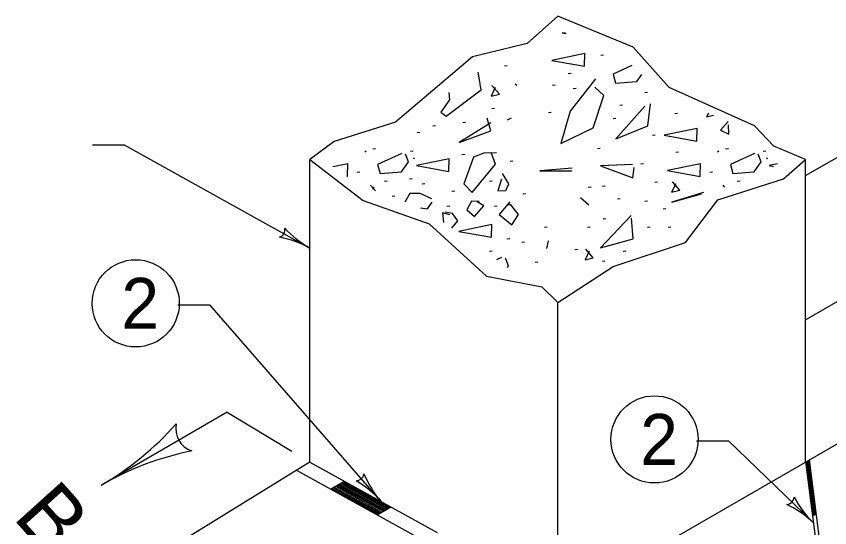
# Model space of a CAD drawing. Extents: x 1007 to 1035.5, y 1000.5 to 1021.5.
# Drawn here: x 1011.481 to 1014.678, y 1010.846 to 1012.855 of the extents above; entities that cross this region are included whole.
import ezdxf

# ---------------------------------------------------------------- set-up
doc = ezdxf.new("R2010")
doc.units = 0
doc.layers.add('Level 1', color=7, linetype='Continuous')
doc.layers.add('Level 11', color=7, linetype='Continuous')

msp = doc.modelspace()

# ---------------------------------------------------------------- linework, layer by layer
at = {"layer": 'Level 1'}
for p, q in [((1014.5837, 1012.2289), (1014.8584, 1012.3875)), ((1011.78, 1012.3502), (1011.905, 1012.3502)), ((1011.905, 1012.3502), (1012.6352, 1011.9442)), ((1012.6352, 1011.1039), (1012.6352, 1012.2925)), ((1014.5837, 1011.1046), (1014.5837, 1012.2925)), ((1014.5837, 1011.6628), (1015.3531, 1012.107)), ((1013.6094, 1010.5421), (1015.8328, 1011.8258)), ((1013.6094, 1010.5421), (1013.6094, 1011.73)), ((1012.1159, 1011.7214), (1012.2409, 1011.7214)), ((1012.2409, 1011.7214), (1012.9143, 1010.9495)), ((1012.3105, 1011.2993), (1011.8153, 1011.0134)), ((1012.3105, 1011.2993), (1012.5635, 1011.1471)), ((1014.1553, 1011.1871), (1014.2803, 1011.1871)), ((1014.2803, 1011.1871), (1014.6141, 1010.8649)), ((1012.6217, 1011.0961), (1011.5853, 1010.458)), ((1012.6352, 1011.1039), (1012.6217, 1011.0961)), ((1012.6352, 1011.1039), (1013.1358, 1010.8269)), ((1014.5837, 1011.1046), (1014.6649, 1010.464)), ((1014.5837, 1011.1046), (1014.5837, 1011.1046)), ((1014.5847, 1011.1052), (1014.6115, 1010.8938)), ((1014.5885, 1011.1073), (1014.6153, 1010.8959)), ((1014.5905, 1011.1085), (1014.6173, 1010.897)), ((1014.5928, 1011.1098), (1014.6196, 1010.8983)), ((1014.5957, 1011.1115), (1014.6225, 1010.9)), ((1014.5973, 1011.1124), (1014.6784, 1010.4718)), ((1012.5824, 1011.0719), (1013.0817, 1010.7957)), ((1012.7163, 1010.9978), (1012.7569, 1011.0213)), ((1012.7542, 1011.0208), (1012.9368, 1010.9198)), ((1012.7569, 1011.0213), (1012.7705, 1011.0291)), ((1012.7569, 1011.0213), (1012.7569, 1011.0213)), ((1012.7585, 1011.0222), (1012.9412, 1010.9211)), ((1012.7605, 1011.0233), (1012.9432, 1010.9222)), ((1012.7638, 1011.0252), (1012.9464, 1010.9241)), ((1012.767, 1011.027), (1012.9497, 1010.9259)), ((1012.7696, 1011.0285), (1012.9523, 1010.9274)), ((1012.7191, 1011.0013), (1012.9018, 1010.9003)), ((1012.7249, 1011.0033), (1012.9076, 1010.9022)), ((1012.7278, 1011.0067), (1012.9105, 1010.9056)), ((1012.7352, 1011.0086), (1012.9178, 1010.9075)), ((1012.74, 1011.0115), (1012.9227, 1010.9104)), ((1012.7433, 1011.0134), (1012.7433, 1011.0134)), ((1012.7449, 1011.0143), (1012.9276, 1010.9133)), ((1012.7469, 1011.0154), (1012.9296, 1010.9143)), ((1012.7502, 1011.0173), (1012.9328, 1010.9163)), ((1012.9396, 1010.9202), (1012.9532, 1010.928)), ((1012.899, 1010.8968), (1012.9396, 1010.9202)), ((1012.926, 1010.9123), (1012.926, 1010.9123)), ((1012.9396, 1010.9202), (1012.9396, 1010.9202)), ((1014.6105, 1010.8932), (1014.6241, 1010.9009)), ((1014.6105, 1010.8932), (1014.6105, 1010.8932))]:
    msp.add_line(p, q, dxfattribs=at)
for points in [[(1013.6094, 1012.855), (1013.4885, 1012.7481), (1013.2739, 1012.6952), (1012.9711, 1012.4394), (1012.7301, 1012.363), (1012.6352, 1012.2925)], [(1014.5837, 1012.2925), (1014.4586, 1012.3453), (1014.3821, 1012.4247), (1014.047, 1012.5747), (1013.9059, 1012.7334), (1013.6094, 1012.855)], [(1013.6398, 1012.7893), (1013.6265, 1012.7902)], [(1013.6265, 1012.7902), (1013.6428, 1012.7878)], [(1013.7156, 1012.7087), (1013.5862, 1012.6819), (1013.7143, 1012.6593), (1013.7156, 1012.71)], [(1013.7891, 1012.7024), (1013.7784, 1012.7011)], [(1013.4104, 1012.6599), (1013.3998, 1012.6586)], [(1013.8999, 1012.6613), (1013.8266, 1012.6273)], [(1013.3082, 1012.5662), (1013.2963, 1012.6354)], [(1013.6614, 1012.6304), (1013.6508, 1012.6291)], [(1013.8266, 1012.6273), (1013.8359, 1012.5926)], [(1013.9199, 1012.5993), (1013.9393, 1012.626)], [(1013.4482, 1012.5835), (1013.4415, 1012.5888)], [(1013.7573, 1012.6088), (1013.6586, 1012.4821), (1013.6212, 1012.3554), (1013.7479, 1012.4168), (1013.7906, 1012.5435), (1013.7546, 1012.5768)], [(1013.8359, 1012.5926), (1013.9199, 1012.5993)], [(1013.1708, 1012.4621), (1013.3082, 1012.5662)], [(1013.1807, 1012.5558), (1013.1842, 1012.5262)], [(1013.3638, 1012.5748), (1013.3478, 1012.5414), (1013.3798, 1012.5494), (1013.3504, 1012.5828)], [(1013.5993, 1012.5847), (1013.5886, 1012.5833)], [(1013.6811, 1012.5716), (1013.6704, 1012.5703)], [(1013.9625, 1012.5552), (1013.9518, 1012.5538)], [(1013.1842, 1012.5262), (1013.1495, 1012.4781)], [(1013.3613, 1012.493), (1013.3507, 1012.4917)], [(1013.9519, 1012.5022), (1013.8373, 1012.3741), (1013.9639, 1012.4248), (1013.9733, 1012.5115)], [(1013.8643, 1012.5061), (1013.8537, 1012.5048)], [(1013.1495, 1012.4781), (1013.1708, 1012.4621)], [(1013.5829, 1012.4767), (1013.5723, 1012.4753)], [(1014.0803, 1012.4733), (1014.0697, 1012.472)], [(1014.2015, 1012.4745), (1014.1944, 1012.4596)], [(1014.1944, 1012.4596), (1014.2212, 1012.4663)], [(1013.3468, 1012.436), (1013.2215, 1012.3587), (1013.3468, 1012.4053), (1013.3322, 1012.4547)], [(1013.2468, 1012.4373), (1013.2361, 1012.436)], [(1013.4268, 1012.4541), (1013.4108, 1012.4474)], [(1013.8382, 1012.4538), (1013.8275, 1012.4524)], [(1014.279, 1012.442), (1014.2493, 1012.4074)], [(1014.2813, 1012.3914), (1014.28, 1012.4288)], [(1013.0668, 1012.3981), (1013.0561, 1012.3968)], [(1013.129, 1012.4243), (1013.1183, 1012.4229)], [(1014.1573, 1012.4141), (1014.0279, 1012.3874), (1014.156, 1012.3648), (1014.1573, 1012.4154)], [(1014.2493, 1012.4074), (1014.2813, 1012.3914)], [(1013.992, 1012.3883), (1013.9813, 1012.3869)], [(1012.8933, 1012.3346), (1012.8827, 1012.3333)], [(1013.776, 1012.3359), (1013.7653, 1012.3346)], [(1014.2799, 1012.3346), (1014.2693, 1012.3333)], [(1012.8561, 1012.3253), (1012.8508, 1012.3213)], [(1012.9961, 1012.3166), (1012.9014, 1012.2725), (1012.9108, 1012.2378), (1012.9948, 1012.2445), (1013.0228, 1012.2832), (1013.0108, 1012.3139)], [(1013.0406, 1012.3248), (1013.0299, 1012.3234)], [(1013.2435, 1012.3117), (1013.2328, 1012.3103)], [(1013.3682, 1012.3186), (1013.3188, 1012.3173), (1013.2775, 1012.3013), (1013.2402, 1012.1973), (1013.2735, 1012.1626), (1013.3642, 1012.2746), (1013.3482, 1012.3199)], [(1014.0836, 1012.3215), (1014.0729, 1012.3202)], [(1014.2427, 1012.3253), (1014.2373, 1012.3213)], [(1014.3827, 1012.3166), (1014.288, 1012.2725), (1014.2973, 1012.2378), (1014.3813, 1012.2445), (1014.4093, 1012.2832), (1014.3973, 1012.3139)], [(1014.4272, 1012.3248), (1014.4165, 1012.3234)], [(1012.6352, 1012.2925), (1012.8448, 1012.1308), (1013.1034, 1012.0396), (1013.3298, 1011.8338), (1013.5473, 1011.7927), (1013.6094, 1011.73)], [(1012.7838, 1012.2753), (1012.7246, 1012.2632)], [(1012.7825, 1012.226), (1012.7838, 1012.2767)], [(1013.0481, 1012.2946), (1013.0428, 1012.2973)], [(1013.1831, 1012.295), (1013.0537, 1012.2683), (1013.1818, 1012.2457), (1013.1831, 1012.2963)], [(1013.4333, 1012.2855), (1013.4227, 1012.2842)], [(1013.6094, 1011.73), (1013.8265, 1011.8721), (1014.1117, 1011.9662), (1014.2381, 1012.1337), (1014.4968, 1012.216), (1014.5837, 1012.2925)], [(1013.9026, 1012.2733), (1013.7773, 1012.2679), (1013.9039, 1012.2199), (1013.9093, 1012.2613)], [(1013.9462, 1012.2757), (1013.9355, 1012.2743)], [(1014.1704, 1012.2753), (1014.0411, 1012.2487), (1014.1691, 1012.226), (1014.1704, 1012.2767)], [(1014.4347, 1012.2946), (1014.4293, 1012.2973)], [(1014.4728, 1012.2751), (1014.4403, 1012.2683)], [(1014.4403, 1012.2683), (1014.458, 1012.2653)], [(1012.8312, 1012.243), (1012.8205, 1012.2417)], [(1013.3882, 1012.2146), (1013.3735, 1012.1693), (1013.4055, 1012.1706), (1013.4175, 1012.1973), (1013.3922, 1012.2373)], [(1013.6658, 1012.2587), (1013.5391, 1012.248), (1013.6645, 1012.248)], [(1014.2178, 1012.243), (1014.2071, 1012.2417)], [(1012.7802, 1012.2265), (1012.7825, 1012.226)], [(1012.9392, 1012.207), (1012.9285, 1012.2057)], [(1013.0373, 1012.2168), (1013.0267, 1012.2155)], [(1013.3515, 1012.207), (1013.3408, 1012.2057)], [(1014.0018, 1012.2037), (1013.9911, 1012.2023)], [(1014.073, 1012.1971), (1014.057, 1012.1638), (1014.089, 1012.1718), (1014.0597, 1012.2051)], [(1014.3258, 1012.207), (1014.3151, 1012.2057)], [(1012.8925, 1012.1696), (1012.8727, 1012.192)], [(1012.886, 1012.184), (1012.8812, 1012.1739)], [(1013.0864, 1012.1972), (1013.0758, 1012.1958)], [(1013.74, 1012.1841), (1013.7293, 1012.1828)], [(1013.7957, 1012.1873), (1013.7849, 1012.186)], [(1014.2663, 1012.1839), (1014.2593, 1012.192)], [(1012.9687, 1012.1481), (1012.9579, 1012.1468)], [(1013.0281, 1012.1586), (1013.0087, 1012.1253)], [(1013.0682, 1012.1586), (1013.0281, 1012.1586)], [(1013.1148, 1012.1373), (1013.0682, 1012.1586)], [(1013.2043, 1012.1677), (1013.1936, 1012.1663)], [(1013.4824, 1012.1579), (1013.4718, 1012.1566)], [(1013.7319, 1012.1133), (1013.6986, 1012.1413)], [(1014.1827, 1012.1626), (1014.0573, 1012.1253)], [(1014.0573, 1012.1253), (1014.1748, 1012.1578)], [(1013.0975, 1012.0986), (1013.1162, 1012.1253)], [(1013.1846, 1012.1088), (1013.1739, 1012.1075)], [(1013.3002, 1012.1279), (1013.2708, 1012.1293), (1013.2522, 1012.0946), (1013.2815, 1012.0679), (1013.3188, 1012.1106), (1013.2922, 1012.1266)], [(1013.3712, 1012.1088), (1013.3605, 1012.1075)], [(1013.4215, 1012.1266), (1013.3788, 1012.0759), (1013.4282, 1012.0359), (1013.4548, 1012.0759), (1013.4255, 1012.1146), (1013.4108, 1012.1146)], [(1013.8545, 1012.1383), (1013.8438, 1012.1369)], [(1013.9625, 1012.1284), (1013.9518, 1012.1271)], [(1013.0698, 1012.102), (1013.0975, 1012.0986)], [(1013.1855, 1012.0746), (1013.1562, 1012.0826)], [(1013.1562, 1012.0826), (1013.1604, 1012.0448)], [(1013.1962, 1012.0799), (1013.1668, 1012.0853)], [(1013.2162, 1012.0519), (1013.1962, 1012.0799)], [(1014.0345, 1012.099), (1014.0238, 1012.0977)], [(1013.1928, 1012.0223), (1013.2162, 1012.0519)], [(1013.8973, 1012.0719), (1013.7773, 1011.9452), (1013.9053, 1011.9813), (1013.8986, 1012.0613)], [(1013.7989, 1012.0598), (1013.7883, 1012.0584)], [(1013.3499, 1012.0364), (1013.2206, 1012.0098)], [(1013.3486, 1011.9871), (1013.3499, 1012.0378)], [(1013.5675, 1012.027), (1013.5568, 1012.0257)], [(1013.7368, 1012.027), (1013.7261, 1012.0257)], [(1013.9723, 1012.027), (1013.9617, 1012.0257)], [(1014.0542, 1012.027), (1014.0435, 1012.0257)], [(1013.2206, 1012.0098), (1013.3486, 1011.9871)], [(1013.4203, 1011.9812), (1013.4096, 1011.9798)], [(1013.4792, 1011.9681), (1013.4684, 1011.9668)], [(1013.5669, 1011.9425), (1013.5723, 1011.9733)], [(1013.3515, 1011.9321), (1013.3408, 1011.9308)], [(1013.6877, 1011.9387), (1013.677, 1011.9373)], [(1013.7327, 1011.932), (1013.7167, 1011.8987), (1013.7487, 1011.9067), (1013.7193, 1011.94)], [(1013.8774, 1011.9321), (1013.8668, 1011.9308)], [(1013.3888, 1011.9075), (1013.3691, 1011.8984)], [(1013.4154, 1011.8742), (1013.4034, 1011.9048)], [(1013.5315, 1011.8896), (1013.5208, 1011.8883)], [(1013.7941, 1011.8927), (1013.7849, 1011.8915)], [(1013.4113, 1011.8685), (1013.4154, 1011.8742)]]:
    msp.add_lwpolyline(points, dxfattribs=at)
for centre in [(1011.9503, 1011.7273), (1013.9897, 1011.1929)]:
    msp.add_circle(centre, 0.1713, dxfattribs=at)
at = {"layer": 'Level 11'}
for centre, radius, start, end in [((1012.5054, 1012.0164), 0.0312, 289.7001, 11.8168), ((1012.825, 1012.2856), 0.3906, 222.2727, 240.9194), ((1012.4454, 1011.6028), 0.3906, 60.9255, 79.5943), ((1012.4454, 1011.6028), 0.3906, 60.9133, 60.9255), ((1011.2295, 1012.0283), 1.1719, 299.9959, 318.6646), ((1012.2013, 1011.2361), 0.0937, 168.7705, 250.8872), ((1012.4012, 1009.9985), 1.1719, 101.343, 119.9898), ((1012.8167, 1011.0615), 0.0313, 269.8732, 351.9899), ((1013.2087, 1011.2063), 0.3906, 202.4457, 221.0925), ((1012.62, 1010.6927), 0.3906, 41.0986, 59.7674), ((1011.2295, 1012.0283), 1.1719, 299.9836, 299.9959), ((1014.5072, 1010.9681), 0.0313, 274.7933, 356.91), ((1014.8854, 1011.146), 0.3907, 207.3659, 226.0126), ((1012.62, 1010.6927), 0.3906, 41.0864, 41.0986), ((1014.3428, 1010.5838), 0.3907, 46.0187, 64.6875), ((1014.3428, 1010.5838), 0.3907, 46.0065, 46.0187)]:
    msp.add_arc(centre, radius, start, end, dxfattribs=at)

# ---------------------------------------------------------------- texts
at = {"layer": 'Level 1'}
for p in [(1011.8937, 1011.6273), (1013.933, 1011.0929)]:
    msp.add_text('2', height=0.2, dxfattribs=at).set_placement(p)
msp.add_text('B', height=0.24, rotation=312, dxfattribs=at).set_placement((1011.4633, 1010.8859))

doc.saveas('drawing.dxf')
